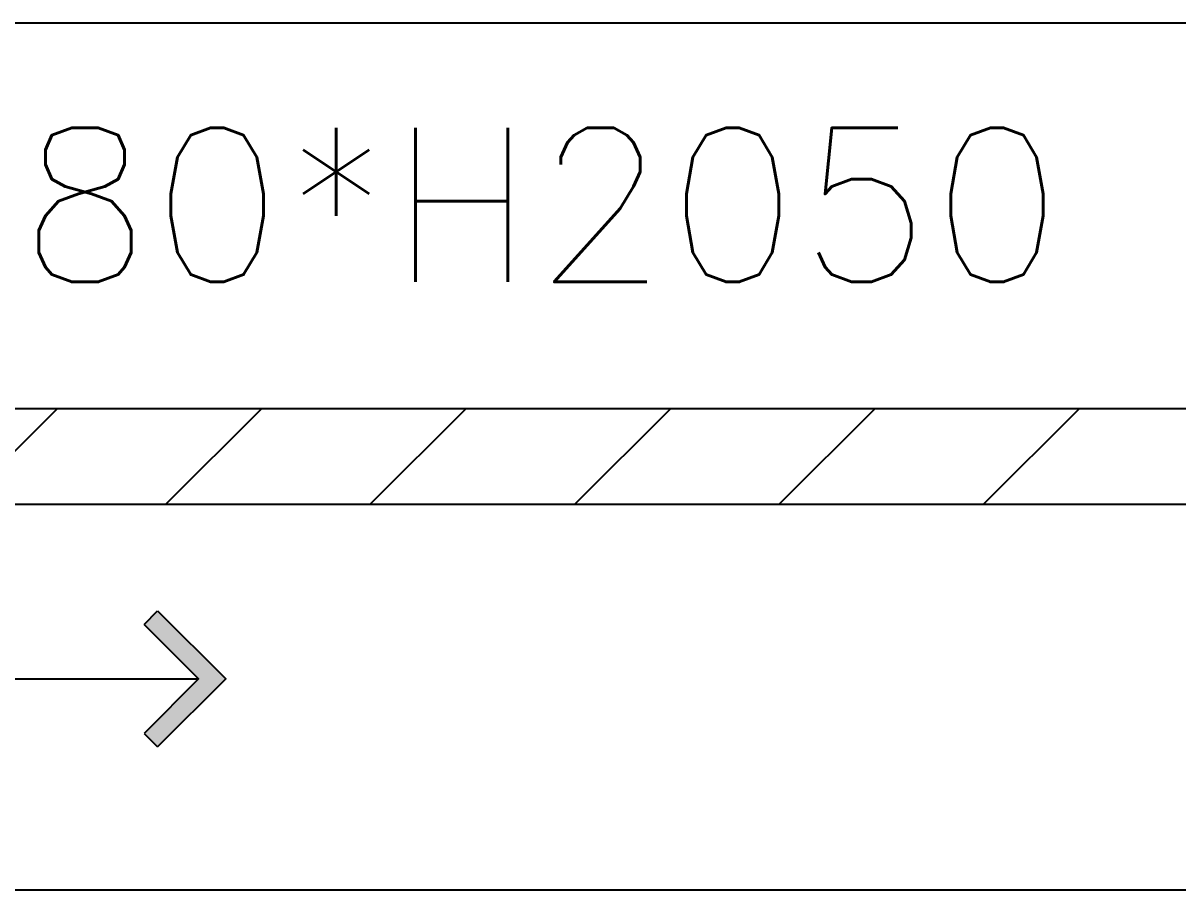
# Model space of a CAD drawing. Header units: inches. Extents: x 4000 to 56200, y 2703 to 36422.
# Drawn here: x 19867 to 20466, y 17256 to 17706 of the extents above; entities that cross this region are included whole.
import ezdxf

# ---------------------------------------------------------------- set-up
doc = ezdxf.new("R2010")
doc.units = ezdxf.units.IN
doc.header["$LTSCALE"] = 30
doc.header["$MEASUREMENT"] = 0
doc.linetypes.add('DASHEDX2', pattern=[1.5, 1, -0.5])
for name, color, linetype in [('0-ELC TEXT', 7, 'Continuous'), ('0-LINE', 7, 'Continuous'), ('01. F-소품', 3, 'Continuous'), ('03-WAL NEW', 3, 'Continuous'), ('06-C-천장', 4, 'Continuous'), ('도면층4', 4, 'Continuous')]:
    doc.layers.add(name, color=color, linetype=linetype)
doc.styles.get("Standard").update_dxf_attribs({"font": 'txt.shx', "bigfont": 'whgtxt.shx'})

# ---------------------------------------------------------------- blocks, each defined once
blk = doc.blocks.new('도남e편한108-1003')
at = {"layer": '도면층4'}
blk.add_lwpolyline([(22567.65, 36491.95), (24647.65, 36491.95), (24647.65, 36691.95), (22567.65, 36691.95)], close=True, dxfattribs=at)
blk = doc.blocks.new('FFSFDF')
at = {"layer": '01. F-소품'}
blk.add_hatch(color=8, dxfattribs=at).paths.add_polyline_path([(1567672.88, 1746751.14), (1567679.95, 1746744.07), (1567715.3, 1746779.43), (1567679.95, 1746814.78), (1567672.88, 1746807.71), (1567701.16, 1746779.43)])
at = {"layer": '01. F-소품', "color": 8}
for p, q in [((1567672.88, 1746807.71), (1567679.95, 1746814.78)), ((1567474.76, 1746779.43), (1567701.16, 1746779.43)), ((1567672.88, 1746751.14), (1567679.95, 1746744.07))]:
    blk.add_line(p, q, dxfattribs=at)
for points in [[(1567679.95, 1746814.78), (1567715.3, 1746779.43), (1567679.95, 1746744.07)], [(1567672.88, 1746807.71), (1567701.16, 1746779.43), (1567672.88, 1746751.14)]]:
    blk.add_lwpolyline(points, dxfattribs=at)

msp = doc.modelspace()

# ---------------------------------------------------------------- hatches: boundary and pattern name
at = {"layer": '03-WAL NEW'}
h = msp.add_hatch(dxfattribs=at)
h.set_pattern_fill('ANSI31', color=256, scale=600)
h.set_pattern_definition([(45, (-3561, -18986.44), (-53.03301, 53.03301), [])])
h.paths.add_polyline_path([(19006.65, 17505.51), (21996.65, 17505.51), (21996.65, 17455.51), (19006.65, 17455.51)])

# ---------------------------------------------------------------- linework, layer by layer
at = {"layer": '0-LINE'}
msp.add_line((19006.65, 17255.51), (21396.65, 17255.51), dxfattribs=at)
at = {"layer": '03-WAL NEW'}
msp.add_lwpolyline([(19006.65, 17505.51), (21996.65, 17505.51), (21996.65, 17455.51), (19006.65, 17455.51)], close=True, dxfattribs=at)

# ---------------------------------------------------------------- block references
at = {"color": 0}
msp.add_blockref('FFSFDF', (-1547743.11, -1729414.36), dxfattribs=at)
at = {"layer": '06-C-천장'}
msp.add_blockref('도남e편한108-1003', (-3561, -18986.44), dxfattribs=at)

# ---------------------------------------------------------------- texts
at = {"layer": '0-ELC TEXT', "color": 7, "linetype": 'DASHEDX2'}
msp.add_text('W2080*H2050', height=80, dxfattribs=at).set_placement((19645.43, 17571.11))

doc.saveas('drawing.dxf')
